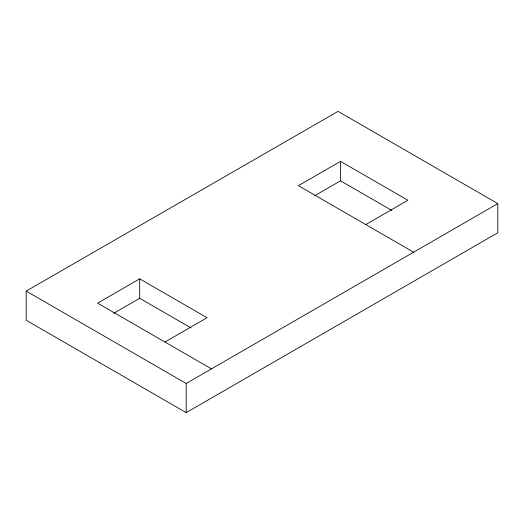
<?xml version="1.0" encoding="UTF-8"?>
<svg xmlns="http://www.w3.org/2000/svg" width="524" height="524" viewBox="0 0 524 524"><rect width="100%" height="100%" fill="white"/><g stroke="black" fill="none" stroke-linecap="round" stroke-linejoin="round"><path stroke-width="0.79" d="M26.2 291.095L338.039 111.37L497.8 203.607L497.8 232.774L186.19 412.63L26.2 320.262L26.2 291.095L186.19 383.463L497.8 203.607M365.785 224.573L407.882 200.266L340.521 161.372L298.418 185.679L413.619 252.195M164.968 342.034L207.065 317.727L139.705 278.84L97.602 303.147L211.454 368.876M314.557 195.806L340.521 180.819L391.742 210.393M113.741 313.273L139.705 298.287L190.926 327.86M340.521 161.372L340.521 180.819M186.19 383.463L186.19 412.63M139.705 278.84L139.705 298.287"/></g></svg>
